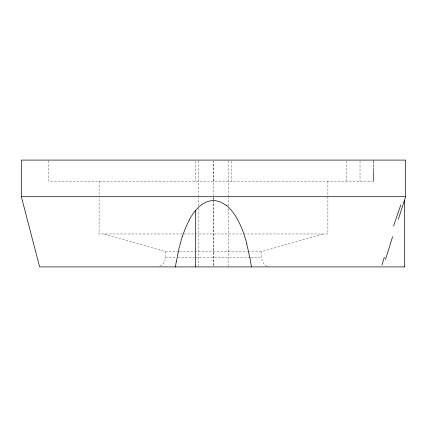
<?xml version="1.0" encoding="UTF-8"?>
<svg xmlns="http://www.w3.org/2000/svg" width="427" height="427" viewBox="0 0 427 427"><rect width="100%" height="100%" fill="white"/><g stroke="black" fill="none" stroke-linecap="round" stroke-linejoin="round"><path stroke-width="0.32" stroke-dasharray="2.13 1.6" d="M159.677 266.261C165.548 263.907 165.97 257.027 165.457 251.61L103.692 233.964M198.4 208.622L198.4 266.245M198.4 205.969L198.4 197.359M198.4 160.755L198.4 196.052M213.5 265.653L213.5 201.085L213.5 265.882M213.5 199.831L213.5 197.322M213.5 181.144L213.5 161.411L213.5 195.726M228.6 208.622L228.6 266.245M228.6 205.969L228.6 197.359M228.6 160.755L228.6 196.052M267.323 266.261C261.452 263.907 261.03 257.027 261.543 251.61L323.308 233.964M48.79 160.755L48.79 181.144L373.838 181.144L373.806 170.619M165.457 251.61L178.865 251.61M179.532 251.61L247.468 251.61M248.135 251.61L261.543 251.61M165.457 257.753L176.244 257.753M177.84 257.753L194.68 257.753M195.817 257.753L249.16 257.753M250.756 257.753L261.543 257.753M373.812 160.093L373.812 181.144M373.299 161.411L373.299 181.144M360.014 161.411L360.014 181.144M346.185 160.755L346.185 181.144M327.883 181.144L327.883 196.052M327.883 196.698L327.883 233.964L99.117 233.964L99.117 196.698M231.247 161.411L231.247 181.144M213.5 197.279L213.5 200.775M195.753 161.411L195.753 181.144M99.117 181.144L99.117 196.052"/><path stroke-width="0.64" d="M176.431 261.351L178.998 248.359L182.244 236.595M404.663 266.907L39.636 266.907L21.35 196.698L21.35 160.093L405.65 160.093L405.65 196.698L398.306 219.222M385.496 259.493L392.626 236.595M404.113 202.062L404.668 200.525L404.561 266.907M189.14 220.054C193.981 211.189 201.266 201.763 212.038 200.583A16.311 15.393 0 0 1 215.438 200.626L220.754 202.062L226.475 205.552M21.35 196.698L405.65 196.698M246.913 243.966C243.881 232.736 239.825 221.512 232.784 212.123A40.165 38.19 -3.6 0 0 226.561 205.456M249.87 257.321L251.407 266.907M195.481 210.548L195.481 266.907M382 264.98A244.468 39.289 -74.7 0 1 384.337 257.23M246.731 244.02A196.057 187.042 -27.6 0 1 249.587 257.38M182.388 236.638A109.307 104.295 8.1 0 1 189.262 220.118M175.481 266.886A247.911 236.099 30.6 0 1 176.324 261.329M393.561 226.096A107.711 8.705 -73.7 0 1 400.82 204.875"/></g></svg>
